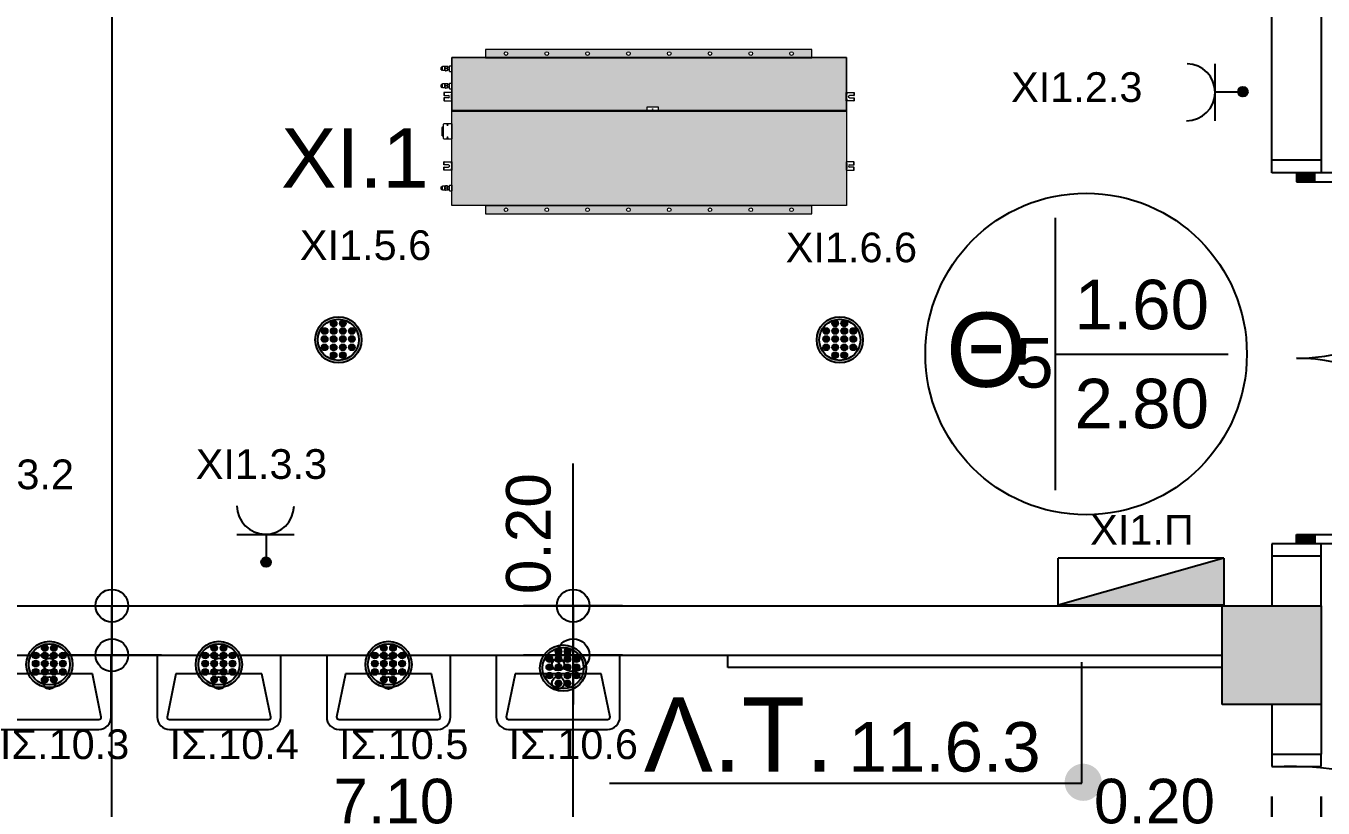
# Model space of a CAD drawing. Header units: metres. Extents: x 0 to 132, y -109 to 310.
# Drawn here: x 24.38 to 29.63, y 35.87 to 39.03 of the extents above; entities that cross this region are included whole.
import ezdxf
from ezdxf.enums import TextEntityAlignment as Align

# ---------------------------------------------------------------- set-up
doc = ezdxf.new("R2010")
doc.units = ezdxf.units.M
doc.header["$LTSCALE"] = 0.036
doc.layers.get('0').update_dxf_attribs({"color": 252})
doc.layers.get('Defpoints').update_dxf_attribs({"color": 252})
for name, color, linetype in [('arxitektonika', 254, 'Continuous'), ('DIMBLK', 252, 'Continuous'), ('electext', 20, 'Continuous'), ('Epipla', 252, 'Continuous'), ('HLEK-SYMBOL', 3, 'Continuous'), ('HLEK_FL001_SYMBOLS', 230, 'Continuous'), ('mihanologika text', 20, 'Continuous'), ('Parathira', 252, 'Continuous')]:
    doc.layers.add(name, color=color, linetype=linetype)
doc.layers.add('axel', color=170, linetype='Continuous', lineweight=0)
doc.styles.add('COMU-N', font='arial.ttf')
doc.styles.get("Standard").update_dxf_attribs({"font": 'arial.ttf'})
doc.styles.add('W4MS2', font='W4MS2.shx')
doc.dimstyles.new('CADWDOT', dxfattribs={"dimscale": 0.1, "dimtxt": 1.8, "dimasz": 0.08, "dimexe": 2, "dimexo": 0, "dimgap": 0.09, "dimtad": 0, "dimrnd": 0.001, "dimzin": 0, "dimdsep": 46, "dimtxsty": 'Standard', "dimblk1": 'ARTDIM', "dimblk2": 'ARTDIM', "dimsah": 1, "dimcen": 0.09, "dimdle": 0.05, "dimse1": 1, "dimse2": 1, "dimadec": 0, "dimazin": 0, "dimtfac": 1, "dimtmove": 0, "dimatfit": 3, "dimldrblk": 'ARTDIM', "dimfxl": 2, "dimtvp": 0.9999, "dimtolj": 1, "dimtzin": 0, "dimarcsym": 0})

# ---------------------------------------------------------------- blocks, each defined once
blk = doc.blocks.new('A$C4D975F44')
at = {"layer": 'Parathira'}
for p, q in [((-0.2, 1.55), (-0.2, 1.6)), ((0, 1.6), (0, 1.55)), ((0, 1.55), (-0.2, 1.55)), ((-0.1, 1.55), (-0.1, 1.5125)), ((0.65, 1.55), (-0.1, 1.55)), ((-0.1, 1.5425), (-0.025, 1.5425)), ((-0.1, 1.535), (-0.025, 1.535)), ((-0.1, 1.5275), (-0.025, 1.5275)), ((-0.025, 1.5125), (-0.025, 1.55)), ((0.575, 1.5125), (0.575, 1.55)), ((0.575, 1.5425), (0.65, 1.5425)), ((0.575, 1.535), (0.6498, 1.535)), ((0.575, 1.5275), (0.6497, 1.5275)), ((-0.1, 1.52), (-0.025, 1.52)), ((-0.1, 1.5125), (0.6491, 1.5125)), ((0.575, 1.52), (0.6494, 1.52)), ((-0.1, 0.0875), (0.6491, 0.0875)), ((-0.1, 0.05), (-0.1, 0.0875)), ((-0.1, 0.08), (-0.025, 0.08)), ((-0.1, 0.0725), (-0.025, 0.0725)), ((-0.1, 0.065), (-0.025, 0.065)), ((-0.1, 0.0575), (-0.025, 0.0575)), ((-0.025, 0.0875), (-0.025, 0.05)), ((0.575, 0.0875), (0.575, 0.05)), ((0.575, 0.08), (0.6494, 0.08)), ((0.575, 0.0725), (0.6497, 0.0725)), ((0.575, 0.065), (0.6498, 0.065)), ((0.575, 0.0575), (0.65, 0.0575)), ((-0.2, 0.05), (-0.2, 0)), ((0, 0.05), (-0.2, 0.05)), ((0.65, 0.05), (-0.1, 0.05)), ((0, 0), (0, 0.05))]:
    blk.add_line(p, q, dxfattribs=at)
for centre, start, end in [((-0.1, 1.55), 270, 0), ((-0.1, 0.05), 0, 90)]:
    blk.add_arc(centre, 0.75, start, end, dxfattribs=at)
blk = doc.blocks.new('ARTDIM')
at = {"layer": 'DIMBLK'}
for p, q in [((0, -24.9975), (0, 24.9975)), ((-24.9975, 0), (24.9975, 0))]:
    blk.add_line(p, q, dxfattribs=at)
blk.add_circle((0, 0), 8.25, dxfattribs=at)
blk = doc.blocks.new('*D196')
at = {"layer": 'arxitektonika', "color": 0, "lineweight": -2}
blk.add_line((24.7283, 47.025), (24.7283, 36.691), dxfattribs=at)
at = {"layer": 'Defpoints', "color": 0, "transparency": 16777216}
for p in [(25.3496, 47.033), (24.7283, 36.683), (25.3496, 36.683)]:
    blk.add_point(p, dxfattribs=at)
at = {"layer": 'arxitektonika', "color": 0, "lineweight": -2, "xscale": 0.008, "yscale": 0.008, "zscale": 0.008}
for p, rotation in [((24.7283, 47.033), 90), ((24.7283, 36.683), 270)]:
    blk.add_blockref('ARTDIM', p, dxfattribs=dict(at, rotation=rotation))
at = {"layer": 'arxitektonika', "color": 0, "insert": (24.5483, 41.858), "char_height": 0.18, "attachment_point": 5, "rotation": 90}
blk.add_mtext('\\A1;10.35', dxfattribs=at)
blk = doc.blocks.new('A$C30F022F0')
at = {"layer": 'Parathira'}
for p, q in [((-0.2, -0.2), (-0.2, -0.25)), ((0, -0.25), (0, -0.2)), ((-0.2, -0.25), (0, -0.25)), ((-0.1, -0.25), (-0.15, -0.25)), ((-0.2, -1.25), (0, -1.25)), ((-0.2, -1.3), (-0.2, -1.25)), ((0, -1.25), (0.05, -1.25)), ((0, -1.25), (0, -1.3)), ((0.01, -1.25), (0.01, -1.35)), ((0.02, -1.25), (0.02, -1.35)), ((0.03, -1.25), (0.03, -1.35)), ((0.04, -1.25), (0.04, -1.35)), ((0.05, -1.25), (0.05, -2.2498)), ((0.05, -1.35), (0, -1.35)), ((0.05, -2.15), (0, -2.15)), ((0.01, -2.15), (0.01, -2.2498)), ((0.02, -2.15), (0.02, -2.2498)), ((0.03, -2.15), (0.03, -2.2498)), ((0.04, -2.15), (0.04, -2.2498)), ((0.05, -2.2498), (0, -2.2498))]:
    blk.add_line(p, q, dxfattribs=at)
blk.add_arc((-0.1058, -1.256), 1.006, 278.9092, 89.67, dxfattribs=at)
blk = doc.blocks.new('A$C54A47229')
at = {"layer": 'Epipla'}
blk.add_line((-0.25, 0), (0.25, 0), dxfattribs=at)
for points in [[(-0.25, 0), (-0.25, -0.25, 0.414214), (-0.2, -0.3), (0.2, -0.3, 0.414214), (0.25, -0.25), (0.25, 0)], [(-0.1738, -0.0755), (-0.21, -0.25, 0.414214), (-0.2, -0.26), (0.2, -0.26, 0.414214), (0.21, -0.25), (0.1738, -0.0755)]]:
    blk.add_lwpolyline(points, format="xyb", dxfattribs=at)
blk.add_lwpolyline([(0.1738, -0.0755), (-0.1738, -0.0755)], dxfattribs=at)
for centre in [(0, -0.0375), (0, -0.1124)]:
    blk.add_circle(centre, 0.025, dxfattribs=at)
blk = doc.blocks.new('*D248')
at = {"layer": 'arxitektonika', "color": 0, "lineweight": -2}
blk.add_line((22.3262, 35.712), (29.4102, 35.712), dxfattribs=at)
at = {"layer": 'Defpoints', "color": 0, "transparency": 16777216}
for p in [(29.4182, 35.712), (22.3182, 34.883), (29.4182, 34.883)]:
    blk.add_point(p, dxfattribs=at)
at = {"layer": 'arxitektonika', "color": 0, "lineweight": -2, "xscale": 0.008, "yscale": 0.008, "zscale": 0.008, "rotation": 180}
blk.add_blockref('ARTDIM', (22.3182, 35.712), dxfattribs=at)
at = {"layer": 'arxitektonika', "color": 0, "lineweight": -2, "xscale": 0.008, "yscale": 0.008, "zscale": 0.008}
blk.add_blockref('ARTDIM', (29.4182, 35.712), dxfattribs=at)
at = {"layer": 'arxitektonika', "color": 0, "insert": (25.8682, 35.892), "char_height": 0.18, "attachment_point": 5}
blk.add_mtext('\\A1;7.10', dxfattribs=at)
blk = doc.blocks.new('*D249')
at = {"layer": 'arxitektonika', "color": 0, "lineweight": -2}
for p, q in [((29.4182, 35.712), (28.6609, 35.712)), ((29.6102, 35.712), (29.4262, 35.712))]:
    blk.add_line(p, q, dxfattribs=at)
at = {"layer": 'Defpoints', "color": 0, "transparency": 16777216}
for p in [(29.6182, 35.712), (29.4182, 33.083), (29.6182, 33.083)]:
    blk.add_point(p, dxfattribs=at)
at = {"layer": 'arxitektonika', "color": 0, "lineweight": -2, "xscale": 0.008, "yscale": 0.008, "zscale": 0.008, "rotation": 180}
blk.add_blockref('ARTDIM', (29.4182, 35.712), dxfattribs=at)
at = {"layer": 'arxitektonika', "color": 0, "lineweight": -2, "xscale": 0.008, "yscale": 0.008, "zscale": 0.008}
blk.add_blockref('ARTDIM', (29.6182, 35.712), dxfattribs=at)
at = {"layer": 'arxitektonika', "color": 0, "insert": (28.9442, 35.892), "char_height": 0.18, "attachment_point": 5}
blk.add_mtext('\\A1;0.20', dxfattribs=at)
blk = doc.blocks.new('*D250')
at = {"layer": 'arxitektonika', "color": 0, "lineweight": -2}
blk.add_line((24.7283, 34.591), (24.7283, 36.475), dxfattribs=at)
at = {"layer": 'Defpoints', "color": 0, "transparency": 16777216}
for p in [(24.7283, 36.483), (27.5203, 36.483), (24.7283, 34.583)]:
    blk.add_point(p, dxfattribs=at)
at = {"layer": 'arxitektonika', "color": 0, "lineweight": -2, "xscale": 0.008, "yscale": 0.008, "zscale": 0.008}
for p, rotation in [((24.7283, 36.483), 90), ((24.7283, 34.583), 270)]:
    blk.add_blockref('ARTDIM', p, dxfattribs=dict(at, rotation=rotation))
at = {"layer": 'arxitektonika', "color": 0, "insert": (24.5483, 35.533), "char_height": 0.18, "attachment_point": 5, "rotation": 90}
blk.add_mtext('\\A1;1.90', dxfattribs=at)
blk = doc.blocks.new('*D253')
at = {"layer": 'arxitektonika', "color": 0, "lineweight": -2}
for p, q in [((26.5931, 36.683), (26.5931, 37.2576)), ((26.5931, 36.491), (26.5931, 36.675))]:
    blk.add_line(p, q, dxfattribs=at)
at = {"layer": 'Defpoints', "color": 0, "transparency": 16777216}
for p in [(26.5931, 36.683), (27.0038, 36.683), (27.0038, 36.483)]:
    blk.add_point(p, dxfattribs=at)
at = {"layer": 'arxitektonika', "color": 0, "lineweight": -2, "xscale": 0.008, "yscale": 0.008, "zscale": 0.008}
for p, rotation in [((26.5931, 36.683), 90), ((26.5931, 36.483), 270)]:
    blk.add_blockref('ARTDIM', p, dxfattribs=dict(at, rotation=rotation))
at = {"layer": 'arxitektonika', "color": 0, "insert": (26.4132, 36.9743), "char_height": 0.18, "attachment_point": 5, "rotation": 90}
blk.add_mtext('\\A1;0.20', dxfattribs=at)
blk = doc.blocks.new('*D254')
at = {"layer": 'arxitektonika', "color": 0, "lineweight": -2}
blk.add_line((26.5931, 32.891), (26.5931, 36.475), dxfattribs=at)
at = {"layer": 'Defpoints', "color": 0, "transparency": 16777216}
for p in [(26.5931, 36.483), (26.9559, 36.483), (26.9559, 32.883)]:
    blk.add_point(p, dxfattribs=at)
at = {"layer": 'arxitektonika', "color": 0, "lineweight": -2, "xscale": 0.008, "yscale": 0.008, "zscale": 0.008}
for p, rotation in [((26.5931, 36.483), 90), ((26.5931, 32.883), 270)]:
    blk.add_blockref('ARTDIM', p, dxfattribs=dict(at, rotation=rotation))
at = {"layer": 'arxitektonika', "color": 0, "insert": (26.4132, 34.683), "char_height": 0.18, "attachment_point": 5, "rotation": 90}
blk.add_mtext('\\A1;3.60', dxfattribs=at)
blk = doc.blocks.new('*D262')
at = {"layer": 'arxitektonika', "color": 0, "lineweight": -2}
blk.add_line((29.6262, 35.712), (32.9102, 35.712), dxfattribs=at)
at = {"layer": 'Defpoints', "color": 0, "transparency": 16777216}
for p in [(32.9182, 35.712), (29.6182, 33.083), (32.9182, 33.083)]:
    blk.add_point(p, dxfattribs=at)
at = {"layer": 'arxitektonika', "color": 0, "lineweight": -2, "xscale": 0.008, "yscale": 0.008, "zscale": 0.008, "rotation": 180}
blk.add_blockref('ARTDIM', (29.6182, 35.712), dxfattribs=at)
at = {"layer": 'arxitektonika', "color": 0, "lineweight": -2, "xscale": 0.008, "yscale": 0.008, "zscale": 0.008}
blk.add_blockref('ARTDIM', (32.9182, 35.712), dxfattribs=at)
at = {"layer": 'arxitektonika', "color": 0, "insert": (31.2682, 35.892), "char_height": 0.18, "attachment_point": 5}
blk.add_mtext('\\A1;3.30', dxfattribs=at)
blk = doc.blocks.new('gJ6_a28')
at = {"layer": 'HLEK-SYMBOL', "color": 0, "linetype": 'Continuous'}
for p, q in [((-0.67, 0), (-0.67, 0.19)), ((-0.67, 0.19), (0, 0.19)), ((-0.67, 0), (0, 0.19)), ((0, 0.19), (0, 0)), ((-0.67, 0), (0, 0))]:
    blk.add_line(p, q, dxfattribs=at)
at = {"layer": 'HLEK-SYMBOL', "color": 0}
blk.add_solid([(-0.67, 0.19), (0, 0.19), (-0.67, 0)], dxfattribs=at)
at = {"layer": 'HLEK-SYMBOL', "color": 0, "style": 'W4MS2', "flags": 8}
blk.add_attdef('NODE_NUMBER', (0.018, 0.0914), '', height=0.1, dxfattribs=at)
blk.add_attdef('NODE_NUMBER', (0.018, 0.0914), '', height=0.1, dxfattribs=at)
blk = doc.blocks.new('gJ6_a14')
at = {"linetype": 'Continuous'}
for p, q in [((-0.1176, 0.1119), (0.113, 0.1119)), ((0, 0.1119), (0, 0))]:
    blk.add_line(p, q, dxfattribs=at)
blk.add_arc((-0.0023, 0.2279), 0.1153, 180, 358.9566, dxfattribs=at)
blk = doc.blocks.new('*X789')
at = {"color": 0}
for p, q in [((15.598, 2.587), (15.737, 2.727)), ((15.598, 2.622), (15.702, 2.727)), ((15.605, 2.559), (15.765, 2.719)), ((15.617, 2.536), (15.789, 2.707)), ((15.633, 2.516), (15.808, 2.691)), ((15.649, 2.691), (15.658, 2.7)), ((15.662, 2.705), (15.671, 2.714)), ((15.676, 2.718), (15.678, 2.721)), ((15.68, 2.687), (15.689, 2.696)), ((15.693, 2.7), (15.702, 2.709)), ((15.707, 2.714), (15.715, 2.722)), ((15.711, 2.683), (15.72, 2.691)), ((15.72, 2.727), (15.721, 2.728)), ((15.724, 2.696), (15.733, 2.705)), ((15.738, 2.709), (15.746, 2.718)), ((15.751, 2.722), (15.752, 2.724)), ((15.755, 2.691), (15.764, 2.7)), ((15.768, 2.705), (15.777, 2.714)), ((15.786, 2.687), (15.795, 2.696)), ((15.601, 2.607), (15.609, 2.616)), ((15.604, 2.646), (15.605, 2.647)), ((15.605, 2.577), (15.614, 2.585)), ((15.609, 2.652), (15.618, 2.66)), ((15.611, 2.547), (15.618, 2.554)), ((15.614, 2.621), (15.623, 2.63)), ((15.618, 2.59), (15.627, 2.599)), ((15.623, 2.665), (15.631, 2.674)), ((15.623, 2.559), (15.631, 2.568)), ((15.627, 2.634), (15.636, 2.643)), ((15.627, 2.528), (15.636, 2.537)), ((15.631, 2.603), (15.64, 2.612)), ((15.636, 2.678), (15.645, 2.687)), ((15.636, 2.572), (15.645, 2.581)), ((15.64, 2.647), (15.649, 2.656)), ((15.64, 2.541), (15.649, 2.55)), ((15.645, 2.616), (15.654, 2.625)), ((15.645, 2.51), (15.654, 2.519)), ((15.649, 2.585), (15.658, 2.594)), ((15.653, 2.501), (15.824, 2.672)), ((15.654, 2.66), (15.662, 2.669)), ((15.654, 2.554), (15.662, 2.563)), ((15.658, 2.63), (15.667, 2.638)), ((15.658, 2.523), (15.667, 2.532)), ((15.662, 2.599), (15.671, 2.607)), ((15.664, 2.494), (15.671, 2.501)), ((15.667, 2.674), (15.676, 2.683)), ((15.667, 2.568), (15.676, 2.577)), ((15.671, 2.643), (15.68, 2.652)), ((15.671, 2.537), (15.68, 2.546)), ((15.676, 2.489), (15.836, 2.648)), ((15.676, 2.612), (15.685, 2.621)), ((15.676, 2.506), (15.685, 2.515)), ((15.68, 2.581), (15.689, 2.59)), ((15.685, 2.656), (15.693, 2.665)), ((15.685, 2.55), (15.693, 2.559)), ((15.689, 2.625), (15.698, 2.634)), ((15.689, 2.519), (15.698, 2.528)), ((15.693, 2.594), (15.702, 2.603)), ((15.693, 2.488), (15.702, 2.497)), ((15.698, 2.669), (15.707, 2.678)), ((15.698, 2.563), (15.707, 2.572)), ((15.702, 2.638), (15.711, 2.647)), ((15.702, 2.532), (15.711, 2.541)), ((15.705, 2.482), (15.843, 2.62)), ((15.707, 2.607), (15.715, 2.616)), ((15.707, 2.501), (15.715, 2.51)), ((15.711, 2.577), (15.72, 2.585)), ((15.715, 2.652), (15.724, 2.66)), ((15.715, 2.546), (15.724, 2.554)), ((15.72, 2.621), (15.729, 2.63)), ((15.72, 2.515), (15.729, 2.523)), ((15.724, 2.59), (15.733, 2.599)), ((15.724, 2.484), (15.733, 2.493)), ((15.729, 2.665), (15.738, 2.674)), ((15.729, 2.559), (15.738, 2.568)), ((15.733, 2.634), (15.742, 2.643)), ((15.733, 2.528), (15.742, 2.537)), ((15.738, 2.603), (15.746, 2.612)), ((15.738, 2.497), (15.746, 2.506)), ((15.741, 2.482), (15.842, 2.584)), ((15.742, 2.678), (15.751, 2.687)), ((15.742, 2.572), (15.751, 2.581)), ((15.746, 2.647), (15.755, 2.656)), ((15.746, 2.541), (15.755, 2.55)), ((15.751, 2.616), (15.76, 2.625)), ((15.751, 2.51), (15.76, 2.519)), ((15.755, 2.585), (15.764, 2.594)), ((15.76, 2.66), (15.768, 2.669)), ((15.76, 2.554), (15.768, 2.563)), ((15.764, 2.63), (15.773, 2.638)), ((15.764, 2.523), (15.773, 2.532)), ((15.768, 2.599), (15.777, 2.607)), ((15.768, 2.493), (15.777, 2.501)), ((15.773, 2.674), (15.782, 2.683)), ((15.773, 2.568), (15.782, 2.577)), ((15.777, 2.643), (15.786, 2.652)), ((15.777, 2.537), (15.786, 2.546)), ((15.782, 2.612), (15.791, 2.621)), ((15.782, 2.506), (15.791, 2.515)), ((15.786, 2.581), (15.795, 2.59)), ((15.791, 2.656), (15.799, 2.665)), ((15.791, 2.55), (15.799, 2.559)), ((15.795, 2.625), (15.804, 2.634)), ((15.795, 2.519), (15.804, 2.528)), ((15.799, 2.594), (15.808, 2.603)), ((15.804, 2.669), (15.813, 2.678)), ((15.804, 2.563), (15.813, 2.572)), ((15.808, 2.638), (15.817, 2.647)), ((15.808, 2.532), (15.817, 2.541)), ((15.813, 2.607), (15.822, 2.616)), ((15.817, 2.577), (15.826, 2.585)), ((15.822, 2.652), (15.83, 2.66)), ((15.822, 2.546), (15.83, 2.554)), ((15.826, 2.621), (15.835, 2.63)), ((15.83, 2.59), (15.839, 2.599)), ((15.835, 2.559), (15.835, 2.56)), ((15.839, 2.634), (15.84, 2.635)), ((15.844, 2.603), (15.844, 2.603))]:
    blk.add_line(p, q, dxfattribs=at)
blk = doc.blocks.new('GJ6_A78')
at = {"layer": 'HLEK-SYMBOL', "color": 0, "linetype": 'Continuous'}
blk.add_circle((0, 0), 0.0989, dxfattribs=at)
at = {"layer": 'HLEK-SYMBOL', "color": 0, "xscale": 0.8, "yscale": 0.8, "zscale": 0.8}
blk.add_blockref('*X789', (-12.576, -2.084), dxfattribs=at)
blk = doc.blocks.new('priza')
at = {"layer": 'HLEK_FL001_SYMBOLS', "rotation": 180}
blk.add_blockref('gJ6_a14', (87.4, -100.4952), dxfattribs=at)
at = {"layer": 'HLEK_FL001_SYMBOLS', "xscale": 0.1951472641207488, "yscale": 0.1951472641207488, "zscale": 0.1951472641207488}
blk.add_blockref('GJ6_A78', (87.4, -100.4953), dxfattribs=at)
blk = doc.blocks.new('led downlight 26W xoneyto 18cm')
at = {"layer": 'HLEK_FL001_SYMBOLS'}
h = blk.add_hatch(color=256, dxfattribs=at)
h.paths.add_polyline_path([(45.0105, 62.6523, 1), (45.1976, 62.6523, 1)])
h.paths.add_polyline_path([(45.1872, 62.6523, 1), (45.0209, 62.6523, 1)], flags=16)
at = {"layer": 'HLEK_FL001_SYMBOLS', "linetype": 'Continuous', "lineweight": 0}
h = blk.add_hatch(color=11, dxfattribs=at)
h.dxf.hatch_style = 1
h.paths.add_polyline_path([(45.062, 62.688, 1), (45.0351, 62.688, 1)])
h = blk.add_hatch(color=11, dxfattribs=at)
h.dxf.hatch_style = 1
h.paths.add_polyline_path([(45.0985, 62.7188, 1), (45.0716, 62.7188, 1)])
h = blk.add_hatch(color=11, dxfattribs=at)
h.dxf.hatch_style = 1
h.paths.add_polyline_path([(45.0985, 62.688, 1), (45.0716, 62.688, 1)])
h = blk.add_hatch(color=11, dxfattribs=at)
h.dxf.hatch_style = 1
h.paths.add_polyline_path([(45.1355, 62.7188, 1), (45.1087, 62.7188, 1)])
h = blk.add_hatch(color=11, dxfattribs=at)
h.dxf.hatch_style = 1
h.paths.add_polyline_path([(45.1355, 62.688, 1), (45.1087, 62.688, 1)])
h = blk.add_hatch(color=11, dxfattribs=at)
h.dxf.hatch_style = 1
h.paths.add_polyline_path([(45.172, 62.688, 1), (45.1452, 62.688, 1)])
h = blk.add_hatch(color=11, dxfattribs=at)
h.dxf.hatch_style = 1
h.paths.add_polyline_path([(45.062, 62.6556, 1), (45.0351, 62.6556, 1)])
h = blk.add_hatch(color=11, dxfattribs=at)
h.dxf.hatch_style = 1
h.paths.add_polyline_path([(45.062, 62.6219, 1), (45.0351, 62.6219, 1)])
h = blk.add_hatch(color=11, dxfattribs=at)
h.dxf.hatch_style = 1
h.paths.add_polyline_path([(45.0985, 62.6556, 1), (45.0716, 62.6556, 1)])
h = blk.add_hatch(color=11, dxfattribs=at)
h.dxf.hatch_style = 1
h.paths.add_polyline_path([(45.0985, 62.6219, 1), (45.0716, 62.6219, 1)])
h = blk.add_hatch(color=11, dxfattribs=at)
h.dxf.hatch_style = 1
h.paths.add_polyline_path([(45.1355, 62.6556, 1), (45.1087, 62.6556, 1)])
h = blk.add_hatch(color=11, dxfattribs=at)
h.dxf.hatch_style = 1
h.paths.add_polyline_path([(45.1355, 62.6219, 1), (45.1087, 62.6219, 1)])
h = blk.add_hatch(color=11, dxfattribs=at)
h.dxf.hatch_style = 1
h.paths.add_polyline_path([(45.172, 62.6556, 1), (45.1452, 62.6556, 1)])
h = blk.add_hatch(color=11, dxfattribs=at)
h.dxf.hatch_style = 1
h.paths.add_polyline_path([(45.172, 62.6219, 1), (45.1452, 62.6219, 1)])
h = blk.add_hatch(color=11, dxfattribs=at)
h.dxf.hatch_style = 1
h.paths.add_polyline_path([(45.0985, 62.5906, 1), (45.0716, 62.5906, 1)])
h = blk.add_hatch(color=11, dxfattribs=at)
h.dxf.hatch_style = 1
h.paths.add_polyline_path([(45.1355, 62.5906, 1), (45.1087, 62.5906, 1)])
at = {"layer": 'HLEK_FL001_SYMBOLS'}
for radius in [0.0936, 0.0831]:
    blk.add_circle((45.1041, 62.6523), radius, dxfattribs=at)
at = {"layer": 'HLEK_FL001_SYMBOLS', "linetype": 'Continuous', "lineweight": 0}
for centre in [(45.0486, 62.688), (45.0851, 62.7188), (45.0851, 62.688), (45.1221, 62.7188), (45.1221, 62.688), (45.1586, 62.688), (45.0486, 62.6556), (45.0486, 62.6219), (45.0851, 62.6556), (45.0851, 62.6219), (45.1221, 62.6556), (45.1221, 62.6219), (45.1586, 62.6556), (45.1586, 62.6219), (45.0851, 62.5906), (45.1221, 62.5906)]:
    blk.add_circle(centre, 0.0134, dxfattribs=at)
blk = doc.blocks.new('A$C5A126718')
at = {"layer": 'axel'}
for p, q in [((-0.0317, 0.0343), (-0.0317, 0.0321)), ((-0.0301, 0.0343), (-0.0317, 0.0343)), ((-0.0317, 0.0321), (-0.0317, 0.0236)), ((-0.0317, 0.0321), (-0.0301, 0.0321)), ((-0.0317, 0.0236), (-0.0301, 0.0236)), ((-0.0317, 0.0236), (-0.0317, 0.0214)), ((-0.0301, 0.0214), (-0.0317, 0.0214)), ((-0.0301, 0.0129), (-0.0317, 0.0129)), ((-0.0317, 0.0129), (-0.0317, 0.0107)), ((-0.0317, 0.0107), (-0.0301, 0.0107)), ((-0.0317, 0.0107), (-0.0317, 0.0021)), ((-0.0317, 0.0021), (-0.0301, 0.0021)), ((-0.0317, 0.0021), (-0.0317, 0)), ((-0.0301, 0), (-0.0317, 0)), ((-0.0012, 0.0343), (-0.0301, 0.0343)), ((-0.0301, 0.0343), (-0.0301, 0.0321)), ((-0.0301, 0.0321), (-0.0301, 0.0236)), ((-0.0301, 0.0236), (-0.0301, 0.0214)), ((-0.0301, 0.0214), (-0.0131, 0.0214)), ((-0.0301, 0.0129), (-0.0301, 0.0107)), ((-0.0131, 0.0129), (-0.0301, 0.0129)), ((-0.0301, 0.0107), (-0.0301, 0.0021)), ((-0.0301, 0.0021), (-0.0301, 0)), ((-0.0301, 0), (-0.0012, 0)), ((-0.0012, 0.0343), (0, 0.0343)), ((-0.0012, 0.0343), (-0.0012, 0.033)), ((-0.0012, 0.033), (-0.0012, 0.03)), ((-0.0012, 0.03), (-0.0012, 0.0271)), ((-0.0012, 0.0271), (0, 0.0271)), ((-0.0012, 0.027), (-0.0012, 0.0271)), ((-0.0012, 0.0073), (-0.0012, 0.027)), ((-0.0012, 0.0071), (-0.0012, 0.0073)), ((-0.0012, 0.0071), (0, 0.0071)), ((-0.0012, 0.0071), (-0.0012, 0.0043)), ((-0.0012, 0.0043), (-0.0012, 0.0013)), ((-0.0012, 0.0013), (-0.0012, 0)), ((-0.0012, 0), (0, 0)), ((0.0004, 0.0271), (0.0004, 0.0343)), ((0.0004, 0.0271), (0.0004, 0.0343)), ((0.0004, 0.0211), (0.0004, 0.0271)), ((0.0004, 0.0211), (0.0004, 0.0271)), ((0.0004, 0.0207), (0.0004, 0.0211)), ((0.0004, 0.0207), (0.0004, 0.0211)), ((0.0004, 0.0186), (0.0004, 0.0207)), ((0.0004, 0.0186), (0.0004, 0.0207)), ((0.0004, 0.0157), (0.0004, 0.0186)), ((0.0004, 0.0157), (0.0004, 0.0186)), ((0.0004, 0.0136), (0.0004, 0.0157)), ((0.0004, 0.0136), (0.0004, 0.0157)), ((0.0004, 0.0132), (0.0004, 0.0136)), ((0.0004, 0.0132), (0.0004, 0.0136)), ((0.0004, 0.0071), (0.0004, 0.0132)), ((0.0004, 0.0071), (0.0004, 0.0132)), ((0.0004, 0), (0.0004, 0.0071)), ((0.0004, 0), (0.0004, 0.0071))]:
    blk.add_line(p, q, dxfattribs=at)
blk.add_arc((-0.0131, 0.0171), 0.00429, 270, 90, dxfattribs=at)
blk = doc.blocks.new('A$C3A54651E')
at = {"layer": 'axel'}
for p, q in [((0.0091, 0.0228), (0, 0.0228)), ((0, 0.0228), (0, 0)), ((0.0091, 0), (0, 0)), ((0.0091, 0), (0.0091, 0.0228)), ((0.0091, 0.0171), (0.0162, 0.0171)), ((0.0091, 0.0057), (0.0162, 0.0057)), ((0.0162, 0.019), (0.0166, 0.0193)), ((0.0162, 0.0038), (0.0162, 0.019)), ((0.0162, 0.0038), (0.0166, 0.0035)), ((0.0166, 0.0035), (0.0166, 0.0193)), ((0.0166, 0.0193), (0.0184, 0.0193)), ((0.0166, 0.0035), (0.0184, 0.0035)), ((0.0184, 0.02), (0.0184, 0.0199)), ((0.0184, 0.02), (0.0184, 0.02)), ((0.0184, 0.0199), (0.0184, 0.0193)), ((0.0184, 0.0193), (0.0184, 0.0153)), ((0.0184, 0.0153), (0.0184, 0.0067)), ((0.0184, 0.0067), (0.0184, 0.0035)), ((0.0184, 0.0035), (0.0184, 0.0028)), ((0.0184, 0.0028), (0.0184, 0.0028)), ((0.0191, 0.0202), (0.0254, 0.0202)), ((0.0191, 0.0197), (0.0254, 0.0197)), ((0.0191, 0.0109), (0.0254, 0.0109)), ((0.0191, 0.0026), (0.0254, 0.0026)), ((0.0262, 0.0199), (0.0262, 0.02)), ((0.0262, 0.02), (0.0262, 0.02)), ((0.0262, 0.0182), (0.0262, 0.0199)), ((0.0262, 0.0153), (0.0262, 0.0182)), ((0.0262, 0.0182), (0.0284, 0.0182)), ((0.0262, 0.0067), (0.0262, 0.0153)), ((0.0262, 0.0046), (0.0262, 0.0067)), ((0.0262, 0.0028), (0.0262, 0.0046)), ((0.0262, 0.0046), (0.0284, 0.0046)), ((0.0262, 0.0028), (0.0262, 0.0028)), ((0.0284, 0.0193), (0.037, 0.0193)), ((0.0284, 0.0182), (0.0284, 0.0193)), ((0.0284, 0.0046), (0.0284, 0.0182)), ((0.0284, 0.0035), (0.0284, 0.0046)), ((0.0284, 0.0035), (0.037, 0.0035)), ((0.037, 0.0035), (0.037, 0.0193)), ((0.0373, 0.019), (0.037, 0.0193)), ((0.0373, 0.0037), (0.037, 0.0035)), ((0.0373, 0.0182), (0.0373, 0.019)), ((0.0373, 0.0046), (0.0373, 0.0182)), ((0.0373, 0.0182), (0.0403, 0.0182)), ((0.0373, 0.0037), (0.0373, 0.0046)), ((0.0373, 0.0046), (0.0403, 0.0046)), ((0.0403, 0.0046), (0.0403, 0.0182)), ((0.0423, 0.0162), (0.0403, 0.0182)), ((0.0423, 0.0066), (0.0403, 0.0046)), ((0.0423, 0.0066), (0.0423, 0.0162))]:
    blk.add_line(p, q, dxfattribs=at)
for points in [[(0.0191, 0.0202, 0.004311), (0.019, 0.0202, 0.005535), (0.0188, 0.0202, 0.007292), (0.0187, 0.0201, 0.009929), (0.0186, 0.0201), (0.0186, 0.0201, 0.019665), (0.0185, 0.02, 0.032685), (0.0184, 0.02, 0.060642), (0.0184, 0.02), (0.0184, 0.02)], [(0.0184, 0.0199, 0.159929), (0.0184, 0.0199, 0.090191), (0.0184, 0.0199, 0.0462), (0.0184, 0.0199, 0.02623), (0.0185, 0.0198), (0.0186, 0.0198, 0.013719), (0.0187, 0.0198, 0.009481), (0.0188, 0.0198, 0.006867), (0.0189, 0.0197, 0.005151), (0.0191, 0.0197)], [(0.0191, 0.0197, 0.015295), (0.0188, 0.0186, 0.017604), (0.0186, 0.0175), (0.0185, 0.0169, 0.02245), (0.0184, 0.0158), (0.0184, 0.0153)], [(0.0184, 0.0153, 0.023182), (0.0184, 0.0142, 0.022013), (0.0186, 0.0131), (0.0187, 0.0125, 0.017076), (0.0189, 0.0114), (0.0191, 0.0109)], [(0.0191, 0.0109, 0.016103), (0.0188, 0.0098, 0.018613), (0.0186, 0.0088), (0.0185, 0.0083, 0.023826), (0.0184, 0.0072), (0.0184, 0.0067)], [(0.0184, 0.0067, 0.024647), (0.0184, 0.0057, 0.023359), (0.0186, 0.0046), (0.0187, 0.0041, 0.018023), (0.0189, 0.0031), (0.0191, 0.0026)], [(0.0191, 0.0026, -0.004311), (0.019, 0.0026, -0.005535), (0.0188, 0.0026, -0.007292), (0.0187, 0.0027, -0.009929), (0.0186, 0.0027), (0.0186, 0.0027, -0.019665), (0.0185, 0.0027, -0.032685), (0.0184, 0.0028, -0.060642), (0.0184, 0.0028), (0.0184, 0.0028)], [(0.0262, 0.02, 0.102242), (0.0262, 0.02, 0.051435), (0.0261, 0.02, 0.028507), (0.0261, 0.0201, 0.01755), (0.026, 0.0201), (0.0259, 0.0201, 0.009159), (0.0258, 0.0201, 0.006785), (0.0257, 0.0202, 0.005184), (0.0255, 0.0202), (0.0254, 0.0202)], [(0.0254, 0.0197, 0.004812), (0.0256, 0.0197, 0.00636), (0.0258, 0.0198, 0.008685), (0.0259, 0.0198, 0.012384), (0.026, 0.0198), (0.0261, 0.0198, 0.023143), (0.0261, 0.0199, 0.039656), (0.0262, 0.0199, 0.07579), (0.0262, 0.0199, 0.144125), (0.0262, 0.0199)], [(0.0262, 0.0153, 0.023214), (0.0262, 0.0164, 0.02204), (0.026, 0.0175), (0.0259, 0.018, 0.017046), (0.0256, 0.0191), (0.0254, 0.0197)], [(0.0254, 0.0109, 0.01528), (0.0258, 0.012, 0.017585), (0.026, 0.013), (0.0261, 0.0136, 0.022468), (0.0262, 0.0147), (0.0262, 0.0153)], [(0.0262, 0.0067, 0.024685), (0.0262, 0.0078, 0.023392), (0.026, 0.0088), (0.0259, 0.0093, 0.017988), (0.0256, 0.0103), (0.0254, 0.0109)], [(0.0254, 0.0026, 0.016073), (0.0258, 0.0036, 0.018575), (0.026, 0.0046), (0.0261, 0.0052, 0.023861), (0.0262, 0.0062), (0.0262, 0.0067)], [(0.0262, 0.0028, -0.102242), (0.0262, 0.0028, -0.051435), (0.0261, 0.0028, -0.028507), (0.0261, 0.0027, -0.01755), (0.026, 0.0027), (0.0259, 0.0027, -0.009159), (0.0258, 0.0026, -0.006785), (0.0257, 0.0026, -0.005184), (0.0255, 0.0026), (0.0254, 0.0026)]]:
    blk.add_lwpolyline(points, format="xyb", dxfattribs=at)
blk = doc.blocks.new('A$C531E15D6')
at = {"layer": 'axel'}
for p, q in [((-0.0003, 0.0241), (-0.0003, -0.0359)), ((-0.0003, 0.0241), (0.0009, 0.0241)), ((-0.0003, 0.0134), (0, 0.0134)), ((-0.0003, 0.0113), (0, 0.0113)), ((-0.0003, 0.0066), (-0.0003, 0.0031)), ((-0.0003, 0.0066), (-0.0003, 0.0031)), ((0, 0.0059), (-0.0003, 0.0059)), ((-0.0003, 0.0031), (-0.0003, -0.0276)), ((0.0021, 0.0241), (0, 0.022)), ((0, 0.0059), (0, 0.022)), ((0, -0.0059), (0, 0.0059)), ((0, -0.0059), (0, 0.0059)), ((0.0012, 0.0241), (0.0009, 0.0241)), ((0.0012, 0.0241), (0.0009, 0.0241)), ((0.0012, 0.0241), (0.0021, 0.0241)), ((0.0021, 0.0241), (0.0321, 0.0241)), ((0.0021, 0.0241), (0.0321, 0.0241)), ((0.0321, 0.0241), (0.0343, 0.022)), ((0.0343, 0.022), (0.0343, 0.0134)), ((0.0343, 0.022), (0.0343, 0.0134)), ((0.0343, 0.0134), (0.0343, -0.0251)), ((0.0343, 0.0134), (0.0343, -0.0251)), ((0.038, 0.0127), (0.0343, 0.0128)), ((0.0347, 0.0056), (0.0343, 0.0056)), ((0.0347, 0.0056), (0.0347, -0.0059)), ((0.0357, 0.0099), (0.0357, 0.0045)), ((0.04, 0.0099), (0.0357, 0.0099)), ((0.0357, 0.0045), (0.0357, 0.0038)), ((0.0357, 0.0045), (0.0357, 0.0038)), ((0.0357, 0.0038), (0.0357, -0.0059)), ((0.0357, 0.0038), (0.0357, -0.0059)), ((0.038, 0.0127), (0.038, 0.0099)), ((0.04, 0.0099), (0.04, -0.0059)), ((0, -0.0176), (-0.0003, -0.0176)), ((-0.0003, -0.023), (0, -0.023)), ((-0.0003, -0.0251), (0, -0.0251)), ((-0.0003, -0.0276), (-0.0003, -0.0312)), ((-0.0003, -0.0276), (-0.0003, -0.0312)), ((-0.0003, -0.0359), (0.0021, -0.0359)), ((0, -0.0176), (0, -0.0059)), ((0, -0.0176), (0, -0.0059)), ((0, -0.0337), (0, -0.0176)), ((0.0021, -0.0359), (0, -0.0337)), ((0.0321, -0.0359), (0.0021, -0.0359)), ((0.0321, -0.0359), (0.0021, -0.0359)), ((0.0343, -0.0337), (0.0321, -0.0359)), ((0.0347, -0.0173), (0.0343, -0.0173)), ((0.038, -0.0244), (0.0343, -0.0245)), ((0.0343, -0.0251), (0.0343, -0.0337)), ((0.0343, -0.0251), (0.0343, -0.0337)), ((0.0347, -0.0059), (0.0347, -0.0173)), ((0.0357, -0.0059), (0.0357, -0.0155)), ((0.0357, -0.0059), (0.0357, -0.0155)), ((0.0357, -0.0155), (0.0357, -0.0162)), ((0.0357, -0.0155), (0.0357, -0.0162)), ((0.0357, -0.0162), (0.0357, -0.0216)), ((0.04, -0.0216), (0.0357, -0.0216)), ((0.038, -0.0244), (0.038, -0.0216)), ((0.04, -0.0059), (0.04, -0.0216))]:
    blk.add_line(p, q, dxfattribs=at)
for centre, radius in [((0.0171, 0.0199), 0.00214), ((0.0171, 0.0199), 0.00111), ((0.0171, -0.0316), 0.00214), ((0.0171, -0.0316), 0.00111)]:
    blk.add_circle(centre, radius, dxfattribs=at)
for centre, radius, start, end in [((0.0321, 0.022), 0.00214, 0, 90), ((0.0346, 0.0045), 0.00107, 0, 89.5416), ((0.0321, -0.0337), 0.00214, 270, 0), ((0.0346, -0.0162), 0.00107, 270.4584, 0)]:
    blk.add_arc(centre, radius, start, end, dxfattribs=at)
blk = doc.blocks.new('FCU 10 KANALATO')
at = {"layer": 'axel'}
for color, points in [(150, [(47986.6743, 13560.1633), (47986.6743, 13560.0206), (47986.6751, 13560.0206), (47986.6751, 13560.0135), (47986.6751, 13560.0074), (47986.6751, 13560.007), (47986.6751, 13560.002), (47986.6751, 13559.9935), (47986.6751, 13559.9863), (47986.6743, 13559.9863), (47986.6743, 13559.782), (47987.7792, 13559.782), (47988.2671, 13559.782), (47988.2671, 13559.782), (47988.2704, 13559.782), (47988.2704, 13560.1633)]), (151, [(47988.2705, 13559.5646), (47988.2705, 13559.5982), (47988.2705, 13559.5982), (47988.2705, 13559.621), (47988.2705, 13559.621), (47988.2705, 13559.6682), (47988.2705, 13559.6682), (47988.2705, 13559.691), (47988.2705, 13559.691), (47988.2705, 13559.7061), (47988.2705, 13559.7061), (47988.2705, 13559.7132), (47988.2705, 13559.7193), (47988.2705, 13559.7196), (47988.2705, 13559.7246), (47988.2705, 13559.7332), (47988.2705, 13559.7403), (47988.2705, 13559.7403), (47988.2705, 13559.7785), (47987.4805, 13559.7785), (47987.4805, 13559.7638), (47987.4362, 13559.7638), (47987.4362, 13559.7785), (47986.6743, 13559.7785), (47986.6743, 13559.7403), (47986.6751, 13559.7403), (47986.6751, 13559.7332), (47986.6751, 13559.7271), (47986.6751, 13559.7218), (47986.6751, 13559.7193), (47986.6751, 13559.7132), (47986.6751, 13559.7061), (47986.6743, 13559.7061), (47986.6743, 13559.5646)])]:
    blk.add_hatch(color=color, dxfattribs=at).paths.add_polyline_path(points)
h = blk.add_hatch(color=211, dxfattribs=at)
h.paths.add_polyline_path([(47988.1338, 13560.164), (47988.1338, 13560.197), (47986.8138, 13560.197), (47986.8138, 13560.164)])
h.paths.add_polyline_path([(47987.5563, 13560.1878, -1), (47987.5563, 13560.1731, -1)], flags=16)
h.paths.add_polyline_path([(47987.3913, 13560.1731, -1), (47987.3913, 13560.1878, -1)], flags=16)
h.paths.add_polyline_path([(47987.7213, 13560.1878, -1), (47987.7213, 13560.1731, -1)], flags=16)
h.paths.add_polyline_path([(47987.2263, 13560.1731, -1), (47987.2263, 13560.1878, -1)], flags=16)
h.paths.add_polyline_path([(47987.8863, 13560.1878, -1), (47987.8863, 13560.1731, -1)], flags=16)
h.paths.add_polyline_path([(47987.0613, 13560.1731, -1), (47987.0613, 13560.1878, -1)], flags=16)
h.paths.add_polyline_path([(47988.0513, 13560.1878, -1), (47988.0513, 13560.1731, -1)], flags=16)
h.paths.add_polyline_path([(47986.8963, 13560.1731, -1), (47986.8963, 13560.1878, -1)], flags=16)
h = blk.add_hatch(color=211, dxfattribs=at)
h.paths.add_polyline_path([(47988.1338, 13559.5327), (47988.1338, 13559.5657), (47986.8138, 13559.5657), (47986.8138, 13559.5327)])
h.paths.add_polyline_path([(47987.5563, 13559.5565, -1), (47987.5563, 13559.5418, -1)], flags=16)
h.paths.add_polyline_path([(47987.3913, 13559.5418, -1), (47987.3913, 13559.5565, -1)], flags=16)
h.paths.add_polyline_path([(47987.7213, 13559.5565, -1), (47987.7213, 13559.5418, -1)], flags=16)
h.paths.add_polyline_path([(47987.2263, 13559.5418, -1), (47987.2263, 13559.5565, -1)], flags=16)
h.paths.add_polyline_path([(47987.8863, 13559.5565, -1), (47987.8863, 13559.5418, -1)], flags=16)
h.paths.add_polyline_path([(47987.0613, 13559.5418, -1), (47987.0613, 13559.5565, -1)], flags=16)
h.paths.add_polyline_path([(47988.0513, 13559.5565, -1), (47988.0513, 13559.5418, -1)], flags=16)
h.paths.add_polyline_path([(47986.8963, 13559.5418, -1), (47986.8963, 13559.5565, -1)], flags=16)
for p, q in [((47986.6743, 13559.782), (47987.7792, 13559.782)), ((47986.6743, 13559.7804), (47987.7792, 13559.7804)), ((47986.6743, 13559.78), (47987.7816, 13559.78)), ((47987.7349, 13559.7785), (47986.6743, 13559.7785)), ((47987.4362, 13559.7785), (47987.4362, 13559.78)), ((47987.4362, 13559.7638), (47987.4362, 13559.7785)), ((47987.4362, 13559.766), (47987.4805, 13559.766)), ((47987.4805, 13559.7638), (47987.4362, 13559.7638)), ((47987.4805, 13559.7785), (47987.4805, 13559.78)), ((47987.4805, 13559.7785), (47987.4805, 13559.7638)), ((47988.2705, 13559.7785), (47987.7329, 13559.7785)), ((47987.7792, 13559.782), (47988.2671, 13559.782)), ((47987.7792, 13559.7804), (47988.2705, 13559.7804)), ((47987.7792, 13559.78), (47988.2705, 13559.78))]:
    blk.add_line(p, q, dxfattribs=at)
for points in [[(47986.6743, 13560.1633), (47988.2704, 13560.1633), (47988.2704, 13559.782), (47986.6743, 13559.782)], [(47986.6743, 13560.1633), (47988.2705, 13560.1633), (47988.2705, 13559.5646), (47986.6743, 13559.5646)], [(47986.6743, 13559.5646), (47988.2705, 13559.5646), (47988.2705, 13559.7785), (47986.6743, 13559.7785)]]:
    blk.add_lwpolyline(points, close=True, dxfattribs=at)
at = {"layer": 'axel', "linetype": 'Continuous'}
for points in [[(47986.8138, 13560.164), (47988.1338, 13560.164), (47988.1338, 13560.197), (47986.8138, 13560.197)], [(47986.8138, 13559.5327), (47988.1338, 13559.5327), (47988.1338, 13559.5657), (47986.8138, 13559.5657)]]:
    blk.add_lwpolyline(points, close=True, dxfattribs=at)
for centre in [(47986.8963, 13560.1805), (47987.0613, 13560.1805), (47987.2263, 13560.1805), (47987.3913, 13560.1805), (47987.5563, 13560.1805), (47987.7213, 13560.1805), (47987.8863, 13560.1805), (47988.0513, 13560.1805), (47986.8963, 13559.5492), (47987.0613, 13559.5492), (47987.2263, 13559.5492), (47987.3913, 13559.5492), (47987.5563, 13559.5492), (47987.7213, 13559.5492), (47987.8863, 13559.5492), (47988.0513, 13559.5492)]:
    blk.add_circle(centre, 0.00739, dxfattribs=at)
at = {"layer": 'axel'}
blk.add_circle((47987.4583, 13559.7731), 0.00111, dxfattribs=at)
at = {"xscale": -1, "rotation": 180}
for name, p in [('A$C3A54651E', (47988.2705, 13560.1043)), ('A$C531E15D6', (47988.2708, 13559.8575)), ('A$C5A126718', (47986.6746, 13559.7403)), ('A$C3A54651E', (47988.2705, 13559.691)), ('A$C3A54651E', (47988.2705, 13559.621))]:
    blk.add_blockref(name, p, dxfattribs=at)
blk.add_blockref('A$C5A126718', (47986.6746, 13559.9863))
at = {"xscale": -1}
blk.add_blockref('A$C5A126718', (47988.271, 13559.9863), dxfattribs=at)
at = {"rotation": 180}
blk.add_blockref('A$C5A126718', (47988.271, 13559.7403), dxfattribs=at)

msp = doc.modelspace()

# ---------------------------------------------------------------- hatches: boundary and pattern name
at = {"layer": 'arxitektonika'}
msp.add_hatch(color=256, dxfattribs=at).paths.add_polyline_path([(29.2182, 36.283), (29.6182, 36.283), (29.6182, 36.683), (29.2182, 36.683)])
h = msp.add_hatch(color=256, dxfattribs=at)
h.paths.add_polyline_path([(28.656, 35.9691), (28.581, 35.9691, 0.414214), (28.656, 35.8941)])
h.paths.add_polyline_path([(28.731, 35.9691), (28.656, 35.9691), (28.656, 35.8941, 0.414214)])
h.paths.add_polyline_path([(28.656, 36.0441), (28.656, 35.9691), (28.731, 35.9691, 0.414214)])
h.paths.add_polyline_path([(28.656, 36.0441, 0.414214), (28.581, 35.9691), (28.656, 35.9691)])

# ---------------------------------------------------------------- linework, layer by layer
for p, q in [((29.4182, 38.483), (29.4182, 39.883)), ((29.6182, 39.883), (29.6182, 38.483)), ((29.6182, 38.483), (29.4182, 38.483)), ((28.5428, 38.2502), (28.5428, 37.1502)), ((28.5428, 37.7002), (29.2428, 37.7002)), ((29.6182, 36.883), (29.4182, 36.883)), ((29.4182, 36.883), (29.4182, 36.683)), ((29.6182, 36.683), (29.6182, 36.883)), ((22.4182, 36.683), (29.2182, 36.683)), ((29.2182, 36.683), (29.6182, 36.683)), ((29.2182, 36.283), (29.2182, 36.683)), ((29.6182, 36.683), (29.6182, 36.283)), ((22.4182, 36.483), (29.2182, 36.483)), ((27.2182, 36.433), (27.2182, 36.483)), ((29.2182, 36.433), (27.2182, 36.433)), ((28.651, 35.965), (28.651, 36.4548)), ((29.6182, 36.283), (29.2182, 36.283)), ((29.4182, 36.283), (29.4182, 36.083)), ((29.6182, 36.283), (29.6182, 36.083)), ((29.4182, 36.083), (29.6182, 36.083)), ((26.7401, 35.965), (28.651, 35.965))]:
    msp.add_line(p, q, dxfattribs=at)
msp.add_circle((28.6678, 37.7002), 0.65, dxfattribs=at)

# ---------------------------------------------------------------- block references
for name, p in [('A$C4D975F44', (29.6182, 36.883)), ('A$C54A47229', (24.4753, 36.483)), ('A$C54A47229', (25.161, 36.483)), ('A$C54A47229', (25.8467, 36.483)), ('A$C54A47229', (26.5325, 36.483)), ('A$C30F022F0', (29.6182, 36.283))]:
    msp.add_blockref(name, p, dxfattribs=at)
at = {"layer": 'axel', "rotation": 180}
msp.add_blockref('FCU 10 KANALATO', (48014.373, 13598.4636), dxfattribs=at)
at = {"layer": 'HLEK_FL001_SYMBOLS'}
for name, p, rotation in [('priza', (129.7971, 126.1604), 270), ('priza', (112.7515, -63.6361), 180), ('gJ6_a28', (28.5542, 36.8747), 180)]:
    msp.add_blockref(name, p, dxfattribs=dict(at, rotation=rotation))
at = {"layer": 'HLEK_FL001_SYMBOLS', "linetype": 'Continuous', "lineweight": 0}
for p in [(-19.4603, -24.8948), (-17.4323, -24.8948), (-20.6288, -26.2068), (-19.9431, -26.2068), (-19.2573, -26.2068), (-18.5514, -26.2215)]:
    msp.add_blockref('led downlight 26W xoneyto 18cm', p, dxfattribs=at)

# ---------------------------------------------------------------- texts
at = {"layer": 'arxitektonika', "style": 'COMU-N'}
for s, height, p in [('Θ', 0.3, (28.1011, 37.5676)), ('5', 0.2, (28.3808, 37.5643)), ('Λ.Τ.', 0.3, (26.879, 36.0124))]:
    msp.add_text(s, height=height, dxfattribs=at).set_placement(p)
at = {"layer": 'arxitektonika', "linetype": 'ByBlock', "style": 'COMU-N'}
msp.add_text('11.6.3', height=0.2, dxfattribs=at).set_placement((27.7071, 36.0124))
for tag, text, p in [('1.60', '0.90', (28.8928, 37.8002)), ('2.80', '2.20', (28.8928, 37.4002))]:
    msp.add_attdef(tag, text=text, height=0.2, dxfattribs=at).set_placement(p, align=Align.CENTER)
at = {"layer": 'electext'}
for s, height, p in [('XI.1', 0.24, (25.4124, 38.3729)), ('ΧΙ1.Π', 0.12, (28.6842, 36.9301))]:
    msp.add_text(s, height=height, dxfattribs=at).set_placement(p)
at = {"layer": 'electext', "char_height": 0.12, "attachment_point": 1}
for s, width, insert in [('XI1.5.6', 0.468639, (25.4882, 38.2001)), ('XI1.6.6', 0.468639, (27.4529, 38.1911)), ('ΙΣ.10.3', 0.329846, (24.2753, 36.183)), ('ΙΣ.10.4', 0.429479, (24.961, 36.183)), ('ΙΣ.10.5', 0.459778, (25.6467, 36.183)), ('ΙΣ.10.6', 0.407672, (26.3325, 36.183))]:
    msp.add_mtext_dynamic_manual_height_columns(s, width=width, gutter_width=0.6, heights=[0], dxfattribs=dict(at, insert=insert))
at = {"layer": 'mihanologika text', "char_height": 0.12, "attachment_point": 1}
for s, width, insert in [('XI1.2.3', 0.567532, (28.3643, 38.8391)), ('XI1.3.3', 0.587799, (25.0672, 37.3155)), ('XI1.3.2', 0.547261, (24.0436, 37.2738))]:
    msp.add_mtext_dynamic_manual_height_columns(s, width=width, gutter_width=0.6, heights=[0], dxfattribs=dict(at, insert=insert))

# ---------------------------------------------------------------- dimensions: what is measured, and where the dimension line sits
at = {"layer": 'arxitektonika'}
for base, p1, p2, picture, middle in [((24.7283, 36.683), (25.3496, 47.033), (25.3496, 36.683), '*D196', (24.5483, 41.858)), ((26.5931, 36.683), (27.0038, 36.483), (27.0038, 36.683), '*D253', (26.4132, 36.9743)), ((24.7283, 36.483), (24.7283, 34.583), (27.5203, 36.483), '*D250', (24.5483, 35.533)), ((26.5931, 36.483), (26.9559, 32.883), (26.9559, 36.483), '*D254', (26.4132, 34.683))]:
    dim = msp.add_linear_dim(base=base, p1=p1, p2=p2, angle=90, dimstyle='CADWDOT', dxfattribs=at)
    dim.commit()
    dim.dimension.update_dxf_attribs({"geometry": picture, "text_midpoint": middle})
for base, p1, p2, picture, middle in [((29.4182, 35.712), (22.3182, 34.883), (29.4182, 34.883), '*D248', (25.8682, 35.892)), ((32.9182, 35.712), (29.6182, 33.083), (32.9182, 33.083), '*D262', (31.2682, 35.892))]:
    dim = msp.add_linear_dim(base=base, p1=p1, p2=p2, dimstyle='CADWDOT', dxfattribs=at)
    dim.commit()
    dim.dimension.update_dxf_attribs({"geometry": picture, "text_midpoint": middle})
dim = msp.add_linear_dim(base=(29.6182, 35.712), p1=(29.4182, 33.083), p2=(29.6182, 33.083), dimstyle='CADWDOT', dxfattribs=at)
dim.commit()
dim.dimension.update_dxf_attribs({"geometry": '*D249', "text_midpoint": (28.9442, 35.712), "dimtype": 160})

doc.saveas('drawing.dxf')
